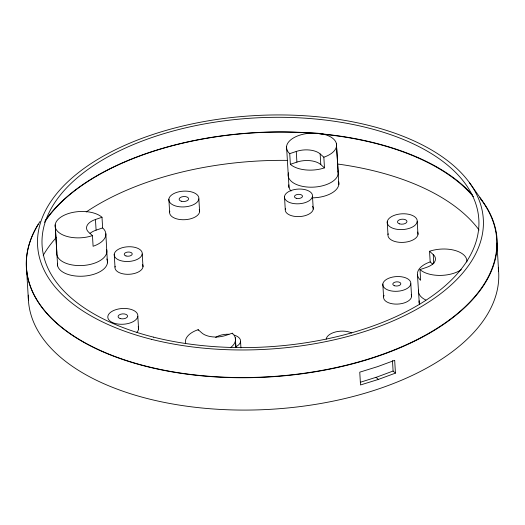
<?xml version="1.0" encoding="UTF-8"?>
<svg xmlns="http://www.w3.org/2000/svg" width="525" height="525" viewBox="0 0 525 525"><rect width="100%" height="100%" fill="white"/><g stroke="black" fill="none" stroke-linecap="round" stroke-linejoin="round"><path stroke-width="0.79" d="M395.443 373.124L394.682 360.334L377.639 366.621L359.756 372.166L360.517 384.963L378.4 379.417L395.443 373.124L393.094 371.037L377.127 376.97L360.478 382.213M95.452 219.496L102.001 217.271L102.631 227.935A25.082 13.145 -3.4 0 1 93.096 246.271L92.466 235.607L88.778 232.326A17.555 9.201 -3.4 0 1 95.452 219.496L96.088 230.153A17.555 9.201 -3.4 0 0 90.031 233.389M289.721 153.661L296.271 151.443A17.555 9.201 -3.4 0 1 320.152 153.923L323.84 157.205L324.476 167.869A25.082 13.145 -3.4 0 1 290.358 164.325L289.721 153.661A25.082 13.145 -3.4 0 1 299.257 135.332A25.082 13.145 -3.4 0 1 333.375 138.869A25.082 13.145 -3.4 0 1 323.84 157.205M96.088 230.153L102.631 227.935M290.358 164.325L296.901 162.107A17.555 9.201 -3.4 0 1 320.788 164.588L324.476 167.869M232.326 333.88L232.286 333.211L225.737 335.429A17.555 9.201 -3.4 0 1 201.856 332.955L198.168 329.674A25.082 13.145 -3.4 0 0 185.633 343.462M420.007 269.601L426.556 267.382A17.555 9.201 -3.4 0 0 433.23 254.546L429.542 251.265L430.178 261.929A25.082 13.145 -3.4 0 0 420.637 280.265L420.007 269.601A25.082 13.145 -3.4 0 0 461.298 269.653M430.178 261.929L432.81 264.272M376.058 377.331L378.4 379.417M469.389 182.562L482.377 200.957M419.298 303.443L417.434 274.418M289.012 187.504L286.552 146.475M57.632 265.906L55.355 227.522M336.367 143.417L338.828 184.446M336.545 146.062L338.231 172.443M235.449 340.403L235.909 347.602M235.279 337.759L235.896 347.432M496.939 243.088L498.625 271.563M433.23 254.546L433.775 263.688M417.217 221.57A15.048 7.888 -3.4 0 1 393.862 228.611A15.048 7.888 -3.4 0 1 395.587 214.896A15.048 7.888 -3.4 0 1 417.217 221.57L417.979 234.36M410.812 283.815A14.044 7.363 -3.4 0 1 389.012 290.391A14.044 7.363 -3.4 0 1 390.62 277.587A14.044 7.363 -3.4 0 1 410.812 283.815L411.574 296.612M387.227 221.812L387.988 234.609M392.47 360.636L393.094 371.037M382.817 284.051L383.578 296.842M320.152 153.923L320.788 164.588M312.487 196.317A14.044 7.363 -3.4 0 1 290.686 202.893A14.044 7.363 -3.4 0 1 292.294 190.089A14.044 7.363 -3.4 0 1 312.487 196.317L313.248 209.114M296.271 151.443L296.901 162.107M284.491 196.547L285.252 209.344M240.555 341.512L240.936 347.911M198.857 198.903A15.048 7.888 -3.4 0 1 175.501 205.951A15.048 7.888 -3.4 0 1 177.22 192.229A15.048 7.888 -3.4 0 1 198.857 198.903L199.618 211.7M198.168 329.674L198.207 330.337M168.866 199.152L169.621 211.949M142.229 254.008A14.044 7.363 -3.4 0 1 120.428 260.584A14.044 7.363 -3.4 0 1 122.036 247.78A14.044 7.363 -3.4 0 1 142.229 254.008L142.99 266.805M137.819 316.247A15.048 7.888 -3.4 0 1 114.463 323.288A15.048 7.888 -3.4 0 1 116.189 309.566A15.048 7.888 -3.4 0 1 137.819 316.247L138.58 329.037M114.233 254.238L114.995 267.035M105.84 233.789L107.448 262.854M55.178 224.877L56.825 252.597A25.082 13.145 -3.4 0 0 82.694 265.506A25.082 13.145 -3.4 0 0 106.641 249.546M26.512 268.065L28.448 300.615M338.015 171.137A25.082 13.145 -3.4 0 1 312.782 187.169A25.082 13.145 -3.4 0 1 288.501 172.837M338.651 181.801A25.082 13.145 -3.4 0 1 312.172 197.853M290.988 191.034A25.082 13.145 -3.4 0 1 288.835 184.859M92.466 235.607A25.082 13.145 -3.4 0 1 58.341 232.07A25.082 13.145 -3.4 0 1 67.882 213.734A25.082 13.145 -3.4 0 1 102.001 217.271M106.818 258.956A25.082 13.145 -3.4 0 1 84.551 276.078A25.082 13.145 -3.4 0 1 57.455 263.261M232.286 333.211A25.082 13.145 -3.4 0 1 230.436 347.688M429.542 251.265A25.082 13.145 -3.4 0 1 455.182 250.497A25.082 13.145 -3.4 0 1 466.83 262.001M425.88 300.051A25.082 13.145 -3.4 0 1 418.484 290.135M419.744 304.697A25.082 13.145 -3.4 0 1 419.121 300.799M234.255 335.134A14.044 7.363 -3.4 0 1 235.548 346.894M215.657 337.457A14.044 7.363 -3.4 0 1 228.92 334.261M142.636 264.626A14.044 7.363 -3.4 0 1 129.445 274.267A14.044 7.363 -3.4 0 1 115.159 266.273M411.226 294.433A14.044 7.363 -3.4 0 1 397.307 304.106A14.044 7.363 -3.4 0 1 384.064 295.326M312.519 206.266A14.044 7.363 -3.4 0 1 300.372 216.523A14.044 7.363 -3.4 0 1 285.423 208.582M480.88 199.349A235.541 123.421 -3.4 0 1 267.717 376.819A235.541 123.421 -3.4 0 1 38.2 224.457M498.251 267.717A235.541 123.421 -3.4 0 1 270.362 409.323A235.541 123.421 -3.4 0 1 28.304 295.116M44.448 222.338A230.757 120.914 -3.4 0 1 314.895 133.462M319.679 133.882A230.757 120.914 -3.4 0 1 473.386 196.672M43.201 255.373A230.757 120.914 -3.4 0 1 56.497 237.274M86.185 211.975A230.757 120.914 -3.4 0 1 287.49 160.381M337.529 164.01A230.757 120.914 -3.4 0 1 479.062 230.009M479.824 197.623A235.777 123.546 -3.4 0 1 266.726 377.101A235.777 123.546 -3.4 0 1 40.038 221.478M45.13 220.802A231.282 121.19 -3.4 0 1 253.634 132.72A231.282 121.19 -3.4 0 1 472.165 194.558M326.189 339.157A15.048 7.888 -3.4 0 1 335.856 331.879A15.048 7.888 -3.4 0 1 351.75 332.955M138.206 326.701A15.048 7.888 -3.4 0 1 136.92 332.227M199.244 209.363A15.048 7.888 -3.4 0 1 185.108 219.693A15.048 7.888 -3.4 0 1 169.805 211.135M417.605 232.024A15.048 7.888 -3.4 0 1 403.469 242.36A15.048 7.888 -3.4 0 1 388.165 233.796M126 255.97A4.016 2.1 -3.4 0 0 132.228 254.093A4.016 2.1 -3.4 0 0 126.459 252.315A4.016 2.1 -3.4 0 0 126 255.97M394.59 285.777A4.016 2.1 -3.4 0 0 400.818 283.9A4.016 2.1 -3.4 0 0 395.049 282.122A4.016 2.1 -3.4 0 0 394.59 285.777M296.257 198.279A4.016 2.1 -3.4 0 0 302.485 196.396A4.016 2.1 -3.4 0 0 296.717 194.618A4.016 2.1 -3.4 0 0 296.257 198.279M151.502 339.334A223.25 116.977 -3.4 0 0 483.407 221.327A223.25 116.977 -3.4 0 0 146.468 136.697A223.25 116.977 -3.4 0 0 151.502 339.334M153.694 337.181A218.754 114.627 -3.4 0 0 478.918 221.55A218.754 114.627 -3.4 0 0 148.765 138.62A218.754 114.627 -3.4 0 0 153.694 337.181M120.179 318.557A4.764 2.5 -3.4 0 0 127.575 316.326A4.764 2.5 -3.4 0 0 120.724 314.213A4.764 2.5 -3.4 0 0 120.179 318.557M181.217 201.219A4.764 2.5 -3.4 0 0 188.613 198.988A4.764 2.5 -3.4 0 0 181.762 196.875A4.764 2.5 -3.4 0 0 181.217 201.219M399.577 223.88A4.764 2.5 -3.4 0 0 406.973 221.648A4.764 2.5 -3.4 0 0 400.122 219.535A4.764 2.5 -3.4 0 0 399.577 223.88"/></g></svg>
